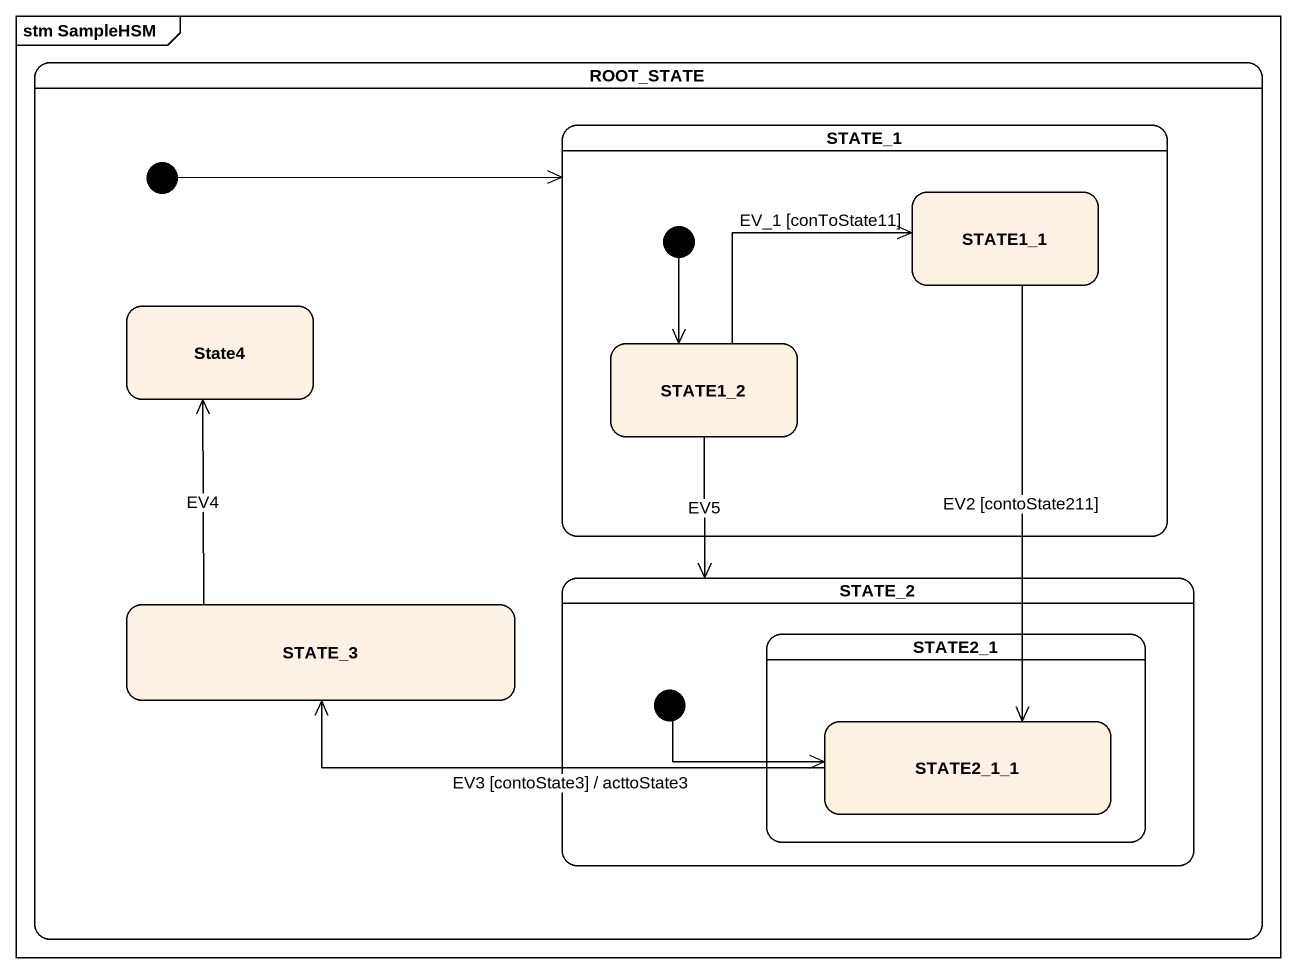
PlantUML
@startuml
mainframe stm SampleHSM
hide empty description
state ROOT_STATE {
  state STATE_1 {
    state STATE1_1
    state STATE1_2
    [*] --> STATE1_2
  }
  state State4
  state STATE_2 {
    state STATE2_1 {
      state STATE2_1_1
    }
    state initial3 <<start>>
  }
  state STATE_3
  [*] -right-> STATE_1
}
STATE1_1 --> STATE2_1_1 : EV2 [contoState211]
STATE1_2 -right-> STATE1_1 : EV_1 [conToState11]
STATE1_2 --> STATE_2 : EV5
STATE_3 -up-> State4 : EV4
initial3 -right-> STATE2_1_1
STATE2_1_1 -left-> STATE_3 : EV3 [contoState3] / acttoState3
@enduml
